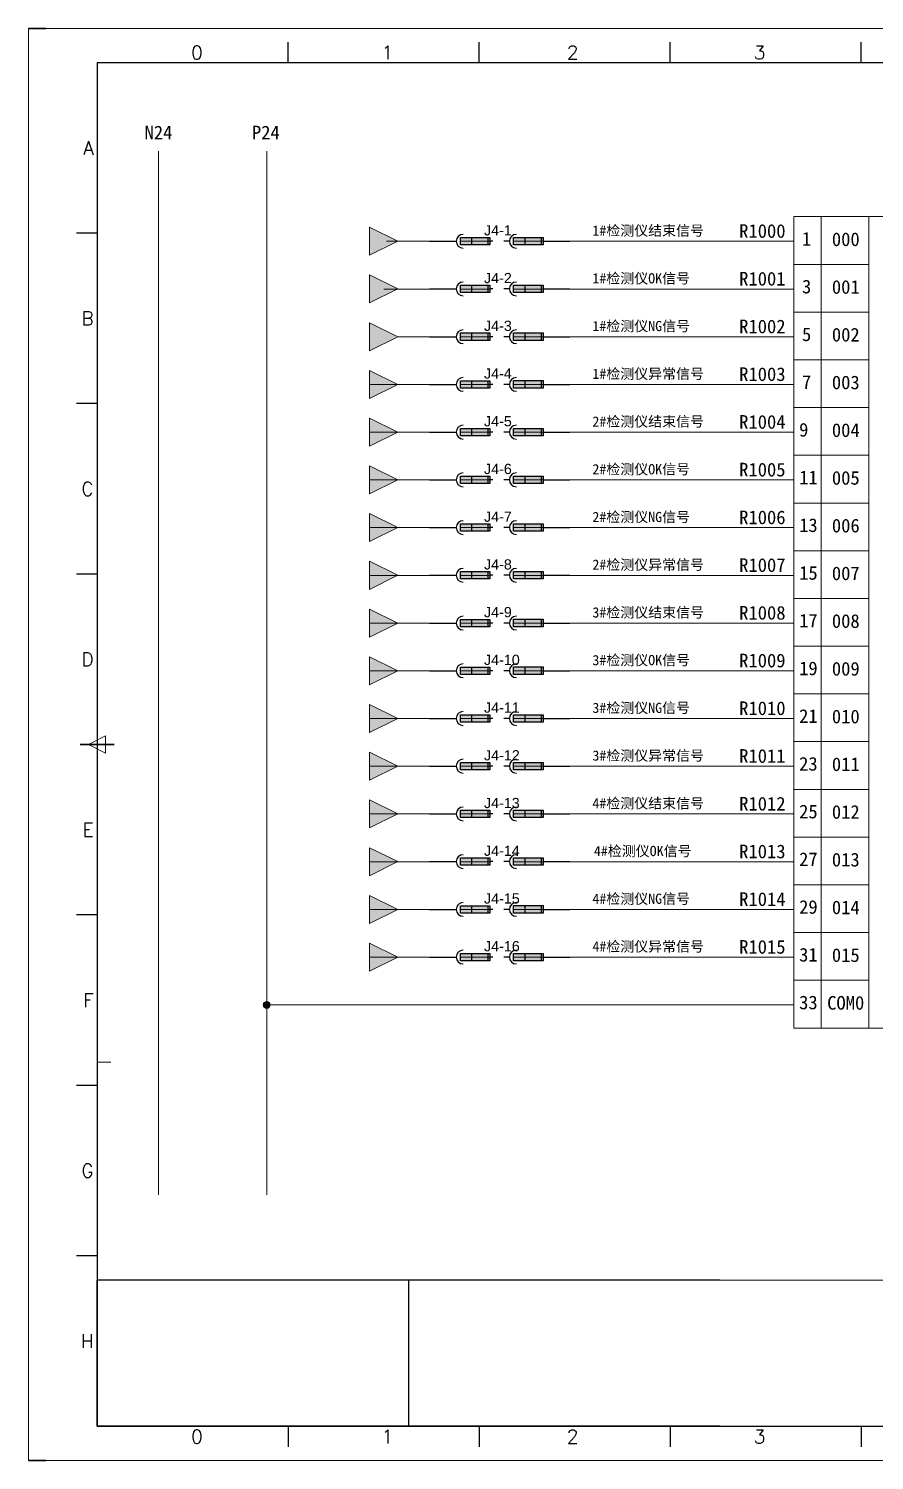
# Model space of a CAD drawing. Extents: x 2511 to 8703, y -745 to 3310.
# Drawn here: x 3139.3 to 3263.3, y -4.7 to 205.3 of the extents above; entities that cross this region are included whole.
import ezdxf
from ezdxf.enums import TextEntityAlignment as Align

# ---------------------------------------------------------------- set-up
doc = ezdxf.new("R2010")
doc.units = 0
doc.header["$MEASUREMENT"] = 0
for name, color, linetype in [('AE_BOR', 1, 'Continuous'), ('RED_1.5mm^2', 1, 'Continuous'), ('RED_14_THHN', 20, 'Continuous')]:
    doc.layers.add(name, color=color, linetype=linetype)
doc.styles.add('WD', font='romans.shx', dxfattribs={"bigfont": 'gbcbig.shx'})
doc.styles.add('样式 8', font='arial.ttf')

# ---------------------------------------------------------------- blocks, each defined once
blk = doc.blocks.new('gb_a2_a')
for p, q in [((584, 410), (25, 410)), ((25, 410), (25, 10)), ((25, 10), (584, 10))]:
    blk.add_line(p, q)
at = {"lineweight": 9, "ltscale": 0.1}
blk.add_line((25, 116.86), (29, 116.86), dxfattribs=at)
at = {"layer": 'AE_BOR', "lineweight": 30}
for p, q in [((10, 420), (4.93, 420)), ((4.93, 0), (10, 0))]:
    blk.add_line(p, q, dxfattribs=at)
at = {"layer": 'AE_BOR', "color": 1, "lineweight": 15}
for p, q in [((4.93, 420), (598.93, 420)), ((4.93, 0), (4.93, 420)), ((22.5, 210), (27.5, 212.5)), ((27.5, 207.5), (22.5, 210)), ((27.5, 212.5), (27.5, 207.5)), ((598.93, 0), (4.93, 0))]:
    blk.add_line(p, q, dxfattribs=at)
at = {"layer": 'AE_BOR'}
for p, q in [((81, 410), (81, 416)), ((137, 410), (137, 416)), ((193, 410), (193, 416)), ((249, 410), (249, 416)), ((25, 360), (19, 360)), ((25, 310), (19, 310)), ((25, 260), (19, 260)), ((25, 160), (19, 160)), ((25, 110), (19, 110)), ((25, 60), (19, 60)), ((81, 10), (81, 4)), ((137, 10), (137, 4)), ((193, 10), (193, 4)), ((249, 10), (249, 4))]:
    blk.add_line(p, q, dxfattribs=at)
at = {"layer": 'AE_BOR', "color": 2, "lineweight": 30}
blk.add_line((20, 210), (30, 210), dxfattribs=at)
at = {"layer": 'AE_BOR', "style": 'WD'}
for s, p in [('0', (54.27, 411)), ('1', (110.12, 411)), ('2', (164.42, 411)), ('3', (219.22, 411)), ('0', (54.27, 5)), ('1', (110.12, 5)), ('2', (164.42, 5)), ('3', (219.22, 5))]:
    blk.add_text(s, height=4, dxfattribs=at).set_placement(p, align=Align.CENTER)
for s, p in [('A', (24, 385)), ('B', (24, 335)), ('C', (24, 285)), ('D', (24, 235)), ('E', (24, 185)), ('F', (24, 135)), ('G', (24, 85)), ('H', (24, 35))]:
    blk.add_text(s, height=4, dxfattribs=at).set_placement(p, align=Align.MIDDLE_RIGHT)

msp = doc.modelspace()

# ---------------------------------------------------------------- hatches: boundary and pattern name
at = {"lineweight": 0}
for points in [[(3189.27, 176.12), (3189.27, 172.01), (3193.39, 174.07)], [(3189.27, 169.12), (3189.27, 165.01), (3193.39, 167.07)], [(3189.27, 162.12), (3189.27, 158.01), (3193.39, 160.07)], [(3189.27, 155.12), (3189.27, 151.01), (3193.39, 153.07)], [(3189.27, 148.12), (3189.27, 144.01), (3193.39, 146.07)], [(3189.27, 141.12), (3189.27, 137.01), (3193.39, 139.07)], [(3189.27, 134.12), (3189.27, 130.01), (3193.39, 132.07)], [(3189.27, 127.12), (3189.27, 123.01), (3193.39, 125.07)], [(3189.27, 120.12), (3189.27, 116.01), (3193.39, 118.07)], [(3189.27, 113.12), (3189.27, 109.01), (3193.39, 111.07)], [(3189.27, 106.12), (3189.27, 102.01), (3193.39, 104.07)], [(3189.27, 99.12), (3189.27, 95.01), (3193.39, 97.07)], [(3189.27, 92.12), (3189.27, 88.01), (3193.39, 90.07)], [(3189.27, 85.12), (3189.27, 81.01), (3193.39, 83.07)], [(3189.27, 78.12), (3189.27, 74.01), (3193.39, 76.07)], [(3189.27, 71.12), (3189.27, 67.01), (3193.39, 69.07)]]:
    msp.add_hatch(color=256, dxfattribs=at).paths.add_polyline_path(points)
h = msp.add_hatch(color=256, dxfattribs=at)
edge = h.paths.add_edge_path()
edge.add_arc((3174.19, 62.06), 0.5, 0, 360)
at = {"layer": 'RED_1.5mm^2'}
h = msp.add_hatch(dxfattribs=at)
h.set_pattern_fill('ANGLE', color=0, scale=0.343, angle=-90)
h.set_pattern_definition([(270, (4466.8192, -941.5898), (2.395855, -4e-16), [1.74244, -0.653415]), (360, (4466.8192, -941.5898), (6e-16, 2.395855), [1.74244, -0.653415])])
h.paths.add_polyline_path([(3206.9, 173.53), (3206.9, 174.61), (3202.58, 174.61), (3202.58, 173.53)])
h = msp.add_hatch(color=6, dxfattribs=at)
h.dxf.hatch_style = 1
h.paths.add_polyline_path([(3206.9, 173.53), (3206.9, 174.61), (3202.58, 174.61), (3202.58, 173.53)])
h = msp.add_hatch(dxfattribs=at)
h.set_pattern_fill('ANGLE', color=0, scale=0.343, angle=-90)
h.set_pattern_definition([(270, (4474.6204, -941.5865), (2.395855, -4e-16), [1.74244, -0.653415]), (360, (4474.6204, -941.5865), (6e-16, 2.395855), [1.74244, -0.653415])])
h.paths.add_polyline_path([(3214.7, 173.53), (3214.7, 174.62), (3210.38, 174.62), (3210.38, 173.53)])
h = msp.add_hatch(color=6, dxfattribs=at)
h.dxf.hatch_style = 1
h.paths.add_polyline_path([(3214.7, 173.53), (3214.7, 174.62), (3210.38, 174.62), (3210.38, 173.53)])
h = msp.add_hatch(dxfattribs=at)
h.set_pattern_fill('ANGLE', color=0, scale=0.343, angle=-90)
h.set_pattern_definition([(270, (4466.8192, -948.5898), (2.395855, -4e-16), [1.74244, -0.653415]), (360, (4466.8192, -948.5898), (6e-16, 2.395855), [1.74244, -0.653415])])
h.paths.add_polyline_path([(3206.9, 166.53), (3206.9, 167.61), (3202.58, 167.61), (3202.58, 166.53)])
h = msp.add_hatch(color=6, dxfattribs=at)
h.dxf.hatch_style = 1
h.paths.add_polyline_path([(3206.9, 166.53), (3206.9, 167.61), (3202.58, 167.61), (3202.58, 166.53)])
h = msp.add_hatch(dxfattribs=at)
h.set_pattern_fill('ANGLE', color=0, scale=0.343, angle=-90)
h.set_pattern_definition([(270, (4474.6204, -948.5865), (2.395855, -4e-16), [1.74244, -0.653415]), (360, (4474.6204, -948.5865), (6e-16, 2.395855), [1.74244, -0.653415])])
h.paths.add_polyline_path([(3214.7, 166.53), (3214.7, 167.62), (3210.38, 167.62), (3210.38, 166.53)])
h = msp.add_hatch(color=6, dxfattribs=at)
h.dxf.hatch_style = 1
h.paths.add_polyline_path([(3214.7, 166.53), (3214.7, 167.62), (3210.38, 167.62), (3210.38, 166.53)])
h = msp.add_hatch(dxfattribs=at)
h.set_pattern_fill('ANGLE', color=0, scale=0.343, angle=-90)
h.set_pattern_definition([(270, (4466.8192, -955.5898), (2.395855, -4e-16), [1.74244, -0.653415]), (360, (4466.8192, -955.5898), (6e-16, 2.395855), [1.74244, -0.653415])])
h.paths.add_polyline_path([(3206.9, 159.53), (3206.9, 160.61), (3202.58, 160.61), (3202.58, 159.53)])
h = msp.add_hatch(color=6, dxfattribs=at)
h.dxf.hatch_style = 1
h.paths.add_polyline_path([(3206.9, 159.53), (3206.9, 160.61), (3202.58, 160.61), (3202.58, 159.53)])
h = msp.add_hatch(dxfattribs=at)
h.set_pattern_fill('ANGLE', color=0, scale=0.343, angle=-90)
h.set_pattern_definition([(270, (4474.6204, -955.5865), (2.395855, -4e-16), [1.74244, -0.653415]), (360, (4474.6204, -955.5865), (6e-16, 2.395855), [1.74244, -0.653415])])
h.paths.add_polyline_path([(3214.7, 159.53), (3214.7, 160.62), (3210.38, 160.62), (3210.38, 159.53)])
h = msp.add_hatch(color=6, dxfattribs=at)
h.dxf.hatch_style = 1
h.paths.add_polyline_path([(3214.7, 159.53), (3214.7, 160.62), (3210.38, 160.62), (3210.38, 159.53)])
h = msp.add_hatch(dxfattribs=at)
h.set_pattern_fill('ANGLE', color=0, scale=0.343, angle=-90)
h.set_pattern_definition([(270, (4466.8192, -962.5898), (2.395855, -4e-16), [1.74244, -0.653415]), (360, (4466.8192, -962.5898), (6e-16, 2.395855), [1.74244, -0.653415])])
h.paths.add_polyline_path([(3206.9, 152.53), (3206.9, 153.61), (3202.58, 153.61), (3202.58, 152.53)])
h = msp.add_hatch(color=6, dxfattribs=at)
h.dxf.hatch_style = 1
h.paths.add_polyline_path([(3206.9, 152.53), (3206.9, 153.61), (3202.58, 153.61), (3202.58, 152.53)])
h = msp.add_hatch(dxfattribs=at)
h.set_pattern_fill('ANGLE', color=0, scale=0.343, angle=-90)
h.set_pattern_definition([(270, (4474.6204, -962.5865), (2.395855, -4e-16), [1.74244, -0.653415]), (360, (4474.6204, -962.5865), (6e-16, 2.395855), [1.74244, -0.653415])])
h.paths.add_polyline_path([(3214.7, 152.53), (3214.7, 153.62), (3210.38, 153.62), (3210.38, 152.53)])
h = msp.add_hatch(color=6, dxfattribs=at)
h.dxf.hatch_style = 1
h.paths.add_polyline_path([(3214.7, 152.53), (3214.7, 153.62), (3210.38, 153.62), (3210.38, 152.53)])
h = msp.add_hatch(dxfattribs=at)
h.set_pattern_fill('ANGLE', color=0, scale=0.343, angle=-90)
h.set_pattern_definition([(270, (4466.8192, -969.5898), (2.395855, -4e-16), [1.74244, -0.653415]), (360, (4466.8192, -969.5898), (6e-16, 2.395855), [1.74244, -0.653415])])
h.paths.add_polyline_path([(3206.9, 145.53), (3206.9, 146.61), (3202.58, 146.61), (3202.58, 145.53)])
h = msp.add_hatch(color=6, dxfattribs=at)
h.dxf.hatch_style = 1
h.paths.add_polyline_path([(3206.9, 145.53), (3206.9, 146.61), (3202.58, 146.61), (3202.58, 145.53)])
h = msp.add_hatch(dxfattribs=at)
h.set_pattern_fill('ANGLE', color=0, scale=0.343, angle=-90)
h.set_pattern_definition([(270, (4474.6204, -969.5865), (2.395855, -4e-16), [1.74244, -0.653415]), (360, (4474.6204, -969.5865), (6e-16, 2.395855), [1.74244, -0.653415])])
h.paths.add_polyline_path([(3214.7, 145.53), (3214.7, 146.62), (3210.38, 146.62), (3210.38, 145.53)])
h = msp.add_hatch(color=6, dxfattribs=at)
h.dxf.hatch_style = 1
h.paths.add_polyline_path([(3214.7, 145.53), (3214.7, 146.62), (3210.38, 146.62), (3210.38, 145.53)])
h = msp.add_hatch(dxfattribs=at)
h.set_pattern_fill('ANGLE', color=0, scale=0.343, angle=-90)
h.set_pattern_definition([(270, (4466.8192, -976.5898), (2.395855, -4e-16), [1.74244, -0.653415]), (360, (4466.8192, -976.5898), (6e-16, 2.395855), [1.74244, -0.653415])])
h.paths.add_polyline_path([(3206.9, 138.53), (3206.9, 139.61), (3202.58, 139.61), (3202.58, 138.53)])
h = msp.add_hatch(color=6, dxfattribs=at)
h.dxf.hatch_style = 1
h.paths.add_polyline_path([(3206.9, 138.53), (3206.9, 139.61), (3202.58, 139.61), (3202.58, 138.53)])
h = msp.add_hatch(dxfattribs=at)
h.set_pattern_fill('ANGLE', color=0, scale=0.343, angle=-90)
h.set_pattern_definition([(270, (4474.6204, -976.5865), (2.395855, -4e-16), [1.74244, -0.653415]), (360, (4474.6204, -976.5865), (6e-16, 2.395855), [1.74244, -0.653415])])
h.paths.add_polyline_path([(3214.7, 138.53), (3214.7, 139.62), (3210.38, 139.62), (3210.38, 138.53)])
h = msp.add_hatch(color=6, dxfattribs=at)
h.dxf.hatch_style = 1
h.paths.add_polyline_path([(3214.7, 138.53), (3214.7, 139.62), (3210.38, 139.62), (3210.38, 138.53)])
h = msp.add_hatch(dxfattribs=at)
h.set_pattern_fill('ANGLE', color=0, scale=0.343, angle=-90)
h.set_pattern_definition([(270, (4466.8192, -983.5898), (2.395855, -4e-16), [1.74244, -0.653415]), (360, (4466.8192, -983.5898), (6e-16, 2.395855), [1.74244, -0.653415])])
h.paths.add_polyline_path([(3206.9, 131.53), (3206.9, 132.61), (3202.58, 132.61), (3202.58, 131.53)])
h = msp.add_hatch(color=6, dxfattribs=at)
h.dxf.hatch_style = 1
h.paths.add_polyline_path([(3206.9, 131.53), (3206.9, 132.61), (3202.58, 132.61), (3202.58, 131.53)])
h = msp.add_hatch(dxfattribs=at)
h.set_pattern_fill('ANGLE', color=0, scale=0.343, angle=-90)
h.set_pattern_definition([(270, (4474.6204, -983.5865), (2.395855, -4e-16), [1.74244, -0.653415]), (360, (4474.6204, -983.5865), (6e-16, 2.395855), [1.74244, -0.653415])])
h.paths.add_polyline_path([(3214.7, 131.53), (3214.7, 132.62), (3210.38, 132.62), (3210.38, 131.53)])
h = msp.add_hatch(color=6, dxfattribs=at)
h.dxf.hatch_style = 1
h.paths.add_polyline_path([(3214.7, 131.53), (3214.7, 132.62), (3210.38, 132.62), (3210.38, 131.53)])
h = msp.add_hatch(dxfattribs=at)
h.set_pattern_fill('ANGLE', color=0, scale=0.343, angle=-90)
h.set_pattern_definition([(270, (4466.8192, -990.5898), (2.395855, -4e-16), [1.74244, -0.653415]), (360, (4466.8192, -990.5898), (6e-16, 2.395855), [1.74244, -0.653415])])
h.paths.add_polyline_path([(3206.9, 124.53), (3206.9, 125.61), (3202.58, 125.61), (3202.58, 124.53)])
h = msp.add_hatch(color=6, dxfattribs=at)
h.dxf.hatch_style = 1
h.paths.add_polyline_path([(3206.9, 124.53), (3206.9, 125.61), (3202.58, 125.61), (3202.58, 124.53)])
h = msp.add_hatch(dxfattribs=at)
h.set_pattern_fill('ANGLE', color=0, scale=0.343, angle=-90)
h.set_pattern_definition([(270, (4474.6204, -990.5865), (2.395855, -4e-16), [1.74244, -0.653415]), (360, (4474.6204, -990.5865), (6e-16, 2.395855), [1.74244, -0.653415])])
h.paths.add_polyline_path([(3214.7, 124.53), (3214.7, 125.62), (3210.38, 125.62), (3210.38, 124.53)])
h = msp.add_hatch(color=6, dxfattribs=at)
h.dxf.hatch_style = 1
h.paths.add_polyline_path([(3214.7, 124.53), (3214.7, 125.62), (3210.38, 125.62), (3210.38, 124.53)])
h = msp.add_hatch(dxfattribs=at)
h.set_pattern_fill('ANGLE', color=0, scale=0.343, angle=-90)
h.set_pattern_definition([(270, (4466.8192, -997.5898), (2.395855, -4e-16), [1.74244, -0.653415]), (360, (4466.8192, -997.5898), (6e-16, 2.395855), [1.74244, -0.653415])])
h.paths.add_polyline_path([(3206.9, 117.53), (3206.9, 118.61), (3202.58, 118.61), (3202.58, 117.53)])
h = msp.add_hatch(color=6, dxfattribs=at)
h.dxf.hatch_style = 1
h.paths.add_polyline_path([(3206.9, 117.53), (3206.9, 118.61), (3202.58, 118.61), (3202.58, 117.53)])
h = msp.add_hatch(dxfattribs=at)
h.set_pattern_fill('ANGLE', color=0, scale=0.343, angle=-90)
h.set_pattern_definition([(270, (4474.6204, -997.5865), (2.395855, -4e-16), [1.74244, -0.653415]), (360, (4474.6204, -997.5865), (6e-16, 2.395855), [1.74244, -0.653415])])
h.paths.add_polyline_path([(3214.7, 117.53), (3214.7, 118.62), (3210.38, 118.62), (3210.38, 117.53)])
h = msp.add_hatch(color=6, dxfattribs=at)
h.dxf.hatch_style = 1
h.paths.add_polyline_path([(3214.7, 117.53), (3214.7, 118.62), (3210.38, 118.62), (3210.38, 117.53)])
h = msp.add_hatch(dxfattribs=at)
h.set_pattern_fill('ANGLE', color=0, scale=0.343, angle=-90)
h.set_pattern_definition([(270, (4466.8192, -1004.5898), (2.395855, -4e-16), [1.74244, -0.653415]), (360, (4466.8192, -1004.5898), (6e-16, 2.395855), [1.74244, -0.653415])])
h.paths.add_polyline_path([(3206.9, 110.53), (3206.9, 111.61), (3202.58, 111.61), (3202.58, 110.53)])
h = msp.add_hatch(color=6, dxfattribs=at)
h.dxf.hatch_style = 1
h.paths.add_polyline_path([(3206.9, 110.53), (3206.9, 111.61), (3202.58, 111.61), (3202.58, 110.53)])
h = msp.add_hatch(dxfattribs=at)
h.set_pattern_fill('ANGLE', color=0, scale=0.343, angle=-90)
h.set_pattern_definition([(270, (4474.6204, -1004.5865), (2.395855, -4e-16), [1.74244, -0.653415]), (360, (4474.6204, -1004.5865), (6e-16, 2.395855), [1.74244, -0.653415])])
h.paths.add_polyline_path([(3214.7, 110.53), (3214.7, 111.62), (3210.38, 111.62), (3210.38, 110.53)])
h = msp.add_hatch(color=6, dxfattribs=at)
h.dxf.hatch_style = 1
h.paths.add_polyline_path([(3214.7, 110.53), (3214.7, 111.62), (3210.38, 111.62), (3210.38, 110.53)])
h = msp.add_hatch(dxfattribs=at)
h.set_pattern_fill('ANGLE', color=0, scale=0.343, angle=-90)
h.set_pattern_definition([(270, (4466.8192, -1011.5898), (2.395855, -4e-16), [1.74244, -0.653415]), (360, (4466.8192, -1011.5898), (6e-16, 2.395855), [1.74244, -0.653415])])
h.paths.add_polyline_path([(3206.9, 103.53), (3206.9, 104.61), (3202.58, 104.61), (3202.58, 103.53)])
h = msp.add_hatch(color=6, dxfattribs=at)
h.dxf.hatch_style = 1
h.paths.add_polyline_path([(3206.9, 103.53), (3206.9, 104.61), (3202.58, 104.61), (3202.58, 103.53)])
h = msp.add_hatch(dxfattribs=at)
h.set_pattern_fill('ANGLE', color=0, scale=0.343, angle=-90)
h.set_pattern_definition([(270, (4474.6204, -1011.5865), (2.395855, -4e-16), [1.74244, -0.653415]), (360, (4474.6204, -1011.5865), (6e-16, 2.395855), [1.74244, -0.653415])])
h.paths.add_polyline_path([(3214.7, 103.53), (3214.7, 104.62), (3210.38, 104.62), (3210.38, 103.53)])
h = msp.add_hatch(color=6, dxfattribs=at)
h.dxf.hatch_style = 1
h.paths.add_polyline_path([(3214.7, 103.53), (3214.7, 104.62), (3210.38, 104.62), (3210.38, 103.53)])
h = msp.add_hatch(dxfattribs=at)
h.set_pattern_fill('ANGLE', color=0, scale=0.343, angle=-90)
h.set_pattern_definition([(270, (4466.8192, -1018.5898), (2.395855, -4e-16), [1.74244, -0.653415]), (360, (4466.8192, -1018.5898), (6e-16, 2.395855), [1.74244, -0.653415])])
h.paths.add_polyline_path([(3206.9, 96.53), (3206.9, 97.61), (3202.58, 97.61), (3202.58, 96.53)])
h = msp.add_hatch(color=6, dxfattribs=at)
h.dxf.hatch_style = 1
h.paths.add_polyline_path([(3206.9, 96.53), (3206.9, 97.61), (3202.58, 97.61), (3202.58, 96.53)])
h = msp.add_hatch(dxfattribs=at)
h.set_pattern_fill('ANGLE', color=0, scale=0.343, angle=-90)
h.set_pattern_definition([(270, (4474.6204, -1018.5865), (2.395855, -4e-16), [1.74244, -0.653415]), (360, (4474.6204, -1018.5865), (6e-16, 2.395855), [1.74244, -0.653415])])
h.paths.add_polyline_path([(3214.7, 96.53), (3214.7, 97.62), (3210.38, 97.62), (3210.38, 96.53)])
h = msp.add_hatch(color=6, dxfattribs=at)
h.dxf.hatch_style = 1
h.paths.add_polyline_path([(3214.7, 96.53), (3214.7, 97.62), (3210.38, 97.62), (3210.38, 96.53)])
h = msp.add_hatch(dxfattribs=at)
h.set_pattern_fill('ANGLE', color=0, scale=0.343, angle=-90)
h.set_pattern_definition([(270, (4466.8192, -1025.5898), (2.395855, -4e-16), [1.74244, -0.653415]), (360, (4466.8192, -1025.5898), (6e-16, 2.395855), [1.74244, -0.653415])])
h.paths.add_polyline_path([(3206.9, 89.53), (3206.9, 90.61), (3202.58, 90.61), (3202.58, 89.53)])
h = msp.add_hatch(color=6, dxfattribs=at)
h.dxf.hatch_style = 1
h.paths.add_polyline_path([(3206.9, 89.53), (3206.9, 90.61), (3202.58, 90.61), (3202.58, 89.53)])
h = msp.add_hatch(dxfattribs=at)
h.set_pattern_fill('ANGLE', color=0, scale=0.343, angle=-90)
h.set_pattern_definition([(270, (4474.6204, -1025.5865), (2.395855, -4e-16), [1.74244, -0.653415]), (360, (4474.6204, -1025.5865), (6e-16, 2.395855), [1.74244, -0.653415])])
h.paths.add_polyline_path([(3214.7, 89.53), (3214.7, 90.62), (3210.38, 90.62), (3210.38, 89.53)])
h = msp.add_hatch(color=6, dxfattribs=at)
h.dxf.hatch_style = 1
h.paths.add_polyline_path([(3214.7, 89.53), (3214.7, 90.62), (3210.38, 90.62), (3210.38, 89.53)])
h = msp.add_hatch(dxfattribs=at)
h.set_pattern_fill('ANGLE', color=0, scale=0.343, angle=-90)
h.set_pattern_definition([(270, (4466.8192, -1032.5898), (2.395855, -4e-16), [1.74244, -0.653415]), (360, (4466.8192, -1032.5898), (6e-16, 2.395855), [1.74244, -0.653415])])
h.paths.add_polyline_path([(3206.9, 82.53), (3206.9, 83.61), (3202.58, 83.61), (3202.58, 82.53)])
h = msp.add_hatch(color=6, dxfattribs=at)
h.dxf.hatch_style = 1
h.paths.add_polyline_path([(3206.9, 82.53), (3206.9, 83.61), (3202.58, 83.61), (3202.58, 82.53)])
h = msp.add_hatch(dxfattribs=at)
h.set_pattern_fill('ANGLE', color=0, scale=0.343, angle=-90)
h.set_pattern_definition([(270, (4474.6204, -1032.5865), (2.395855, -4e-16), [1.74244, -0.653415]), (360, (4474.6204, -1032.5865), (6e-16, 2.395855), [1.74244, -0.653415])])
h.paths.add_polyline_path([(3214.7, 82.53), (3214.7, 83.62), (3210.38, 83.62), (3210.38, 82.53)])
h = msp.add_hatch(color=6, dxfattribs=at)
h.dxf.hatch_style = 1
h.paths.add_polyline_path([(3214.7, 82.53), (3214.7, 83.62), (3210.38, 83.62), (3210.38, 82.53)])
h = msp.add_hatch(dxfattribs=at)
h.set_pattern_fill('ANGLE', color=0, scale=0.343, angle=-90)
h.set_pattern_definition([(270, (4466.8192, -1039.5898), (2.395855, -4e-16), [1.74244, -0.653415]), (360, (4466.8192, -1039.5898), (6e-16, 2.395855), [1.74244, -0.653415])])
h.paths.add_polyline_path([(3206.9, 75.53), (3206.9, 76.61), (3202.58, 76.61), (3202.58, 75.53)])
h = msp.add_hatch(color=6, dxfattribs=at)
h.dxf.hatch_style = 1
h.paths.add_polyline_path([(3206.9, 75.53), (3206.9, 76.61), (3202.58, 76.61), (3202.58, 75.53)])
h = msp.add_hatch(dxfattribs=at)
h.set_pattern_fill('ANGLE', color=0, scale=0.343, angle=-90)
h.set_pattern_definition([(270, (4474.6204, -1039.5865), (2.395855, -4e-16), [1.74244, -0.653415]), (360, (4474.6204, -1039.5865), (6e-16, 2.395855), [1.74244, -0.653415])])
h.paths.add_polyline_path([(3214.7, 75.53), (3214.7, 76.62), (3210.38, 76.62), (3210.38, 75.53)])
h = msp.add_hatch(color=6, dxfattribs=at)
h.dxf.hatch_style = 1
h.paths.add_polyline_path([(3214.7, 75.53), (3214.7, 76.62), (3210.38, 76.62), (3210.38, 75.53)])
h = msp.add_hatch(dxfattribs=at)
h.set_pattern_fill('ANGLE', color=0, scale=0.343, angle=-90)
h.set_pattern_definition([(270, (4466.8192, -1046.5898), (2.395855, -4e-16), [1.74244, -0.653415]), (360, (4466.8192, -1046.5898), (6e-16, 2.395855), [1.74244, -0.653415])])
h.paths.add_polyline_path([(3206.9, 68.53), (3206.9, 69.61), (3202.58, 69.61), (3202.58, 68.53)])
h = msp.add_hatch(color=6, dxfattribs=at)
h.dxf.hatch_style = 1
h.paths.add_polyline_path([(3206.9, 68.53), (3206.9, 69.61), (3202.58, 69.61), (3202.58, 68.53)])
h = msp.add_hatch(dxfattribs=at)
h.set_pattern_fill('ANGLE', color=0, scale=0.343, angle=-90)
h.set_pattern_definition([(270, (4474.6204, -1046.5865), (2.395855, -4e-16), [1.74244, -0.653415]), (360, (4474.6204, -1046.5865), (6e-16, 2.395855), [1.74244, -0.653415])])
h.paths.add_polyline_path([(3214.7, 68.53), (3214.7, 69.62), (3210.38, 69.62), (3210.38, 68.53)])
h = msp.add_hatch(color=6, dxfattribs=at)
h.dxf.hatch_style = 1
h.paths.add_polyline_path([(3214.7, 68.53), (3214.7, 69.62), (3210.38, 69.62), (3210.38, 68.53)])

# ---------------------------------------------------------------- linework, layer by layer
at = {"lineweight": 0}
for p, q in [((3158.32, 187.26), (3158.32, 34.22)), ((3174.19, 187.26), (3174.19, 34.22)), ((3255.44, 58.67), (3255.44, 177.72)), ((3262.44, 58.67), (3262.44, 177.72)), ((3193.39, 174.07), (3189.27, 176.12)), ((3189.27, 176.12), (3189.27, 172.01)), ((3193.39, 174.07), (3189.27, 172.01)), ((3191.73, 174.06), (3201.97, 174.06)), ((3202.58, 174.06), (3206.9, 174.06)), ((3210.38, 174.06), (3251.44, 174.06)), ((3262.44, 170.67), (3251.44, 170.67)), ((3193.39, 167.07), (3189.27, 169.12)), ((3189.27, 169.12), (3189.27, 165.01)), ((3193.39, 167.07), (3189.27, 165.01)), ((3191.34, 167.06), (3201.97, 167.06)), ((3202.58, 167.06), (3206.9, 167.06)), ((3210.38, 167.06), (3251.44, 167.06)), ((3193.39, 160.07), (3189.27, 162.12)), ((3189.27, 162.12), (3189.27, 158.01)), ((3262.44, 163.67), (3251.44, 163.67)), ((3193.39, 160.07), (3189.27, 158.01)), ((3193.37, 160.06), (3201.97, 160.06)), ((3202.58, 160.06), (3206.9, 160.06)), ((3210.38, 160.06), (3251.44, 160.06)), ((3262.44, 156.67), (3251.44, 156.67)), ((3193.39, 153.07), (3189.27, 155.12)), ((3189.27, 155.12), (3189.27, 151.01)), ((3193.39, 153.07), (3189.27, 151.01)), ((3189.27, 153.06), (3201.97, 153.06)), ((3202.58, 153.06), (3206.9, 153.06)), ((3210.38, 153.06), (3251.44, 153.06)), ((3262.44, 149.67), (3251.44, 149.67)), ((3193.39, 146.07), (3189.27, 148.12)), ((3189.27, 148.12), (3189.27, 144.01)), ((3193.39, 146.07), (3189.27, 144.01)), ((3189.27, 146.06), (3201.97, 146.06)), ((3202.58, 146.06), (3206.9, 146.06)), ((3210.38, 146.06), (3251.44, 146.06)), ((3193.39, 139.07), (3189.27, 141.12)), ((3189.27, 141.12), (3189.27, 137.01)), ((3262.44, 142.67), (3251.44, 142.67)), ((3193.39, 139.07), (3189.27, 137.01)), ((3189.27, 139.06), (3201.97, 139.06)), ((3202.58, 139.06), (3206.9, 139.06)), ((3210.38, 139.06), (3251.44, 139.06)), ((3262.44, 135.67), (3251.44, 135.67)), ((3193.39, 132.07), (3189.27, 134.12)), ((3189.27, 134.12), (3189.27, 130.01)), ((3193.39, 132.07), (3189.27, 130.01)), ((3189.27, 132.06), (3201.97, 132.06)), ((3202.58, 132.06), (3206.9, 132.06)), ((3210.38, 132.06), (3251.44, 132.06)), ((3262.44, 128.67), (3251.44, 128.67)), ((3193.39, 125.07), (3189.27, 127.12)), ((3189.27, 127.12), (3189.27, 123.01)), ((3193.39, 125.07), (3189.27, 123.01)), ((3189.27, 125.06), (3201.97, 125.06)), ((3202.58, 125.06), (3206.9, 125.06)), ((3210.38, 125.06), (3251.44, 125.06)), ((3193.39, 118.07), (3189.27, 120.12)), ((3189.27, 120.12), (3189.27, 116.01)), ((3262.44, 121.67), (3251.44, 121.67)), ((3193.39, 118.07), (3189.27, 116.01)), ((3189.27, 118.06), (3201.97, 118.06)), ((3202.58, 118.06), (3206.9, 118.06)), ((3210.38, 118.06), (3251.44, 118.06)), ((3262.44, 114.67), (3251.44, 114.67)), ((3193.39, 111.07), (3189.27, 113.12)), ((3189.27, 113.12), (3189.27, 109.01)), ((3193.39, 111.07), (3189.27, 109.01)), ((3189.27, 111.06), (3201.97, 111.06)), ((3202.58, 111.06), (3206.9, 111.06)), ((3210.38, 111.06), (3251.44, 111.06)), ((3262.44, 107.67), (3251.44, 107.67)), ((3193.39, 104.07), (3189.27, 106.12)), ((3189.27, 106.12), (3189.27, 102.01)), ((3193.39, 104.07), (3189.27, 102.01)), ((3189.27, 104.06), (3201.97, 104.06)), ((3202.58, 104.06), (3206.9, 104.06)), ((3210.38, 104.06), (3251.44, 104.06)), ((3193.39, 97.07), (3189.27, 99.12)), ((3189.27, 99.12), (3189.27, 95.01)), ((3262.44, 100.67), (3251.44, 100.67)), ((3193.39, 97.07), (3189.27, 95.01)), ((3189.27, 97.06), (3201.97, 97.06)), ((3202.58, 97.06), (3206.9, 97.06)), ((3210.38, 97.06), (3251.44, 97.06)), ((3262.44, 93.67), (3251.44, 93.67)), ((3193.39, 90.07), (3189.27, 92.12)), ((3189.27, 92.12), (3189.27, 88.01)), ((3193.39, 90.07), (3189.27, 88.01)), ((3189.27, 90.06), (3201.97, 90.06)), ((3202.58, 90.06), (3206.9, 90.06)), ((3210.38, 90.06), (3251.44, 90.06)), ((3262.44, 86.67), (3251.44, 86.67)), ((3193.39, 83.07), (3189.27, 85.12)), ((3189.27, 85.12), (3189.27, 81.01)), ((3193.39, 83.07), (3189.27, 81.01)), ((3189.27, 83.06), (3201.97, 83.06)), ((3202.58, 83.06), (3206.9, 83.06)), ((3210.38, 83.06), (3251.44, 83.06)), ((3193.39, 76.07), (3189.27, 78.12)), ((3189.27, 78.12), (3189.27, 74.01)), ((3262.44, 79.67), (3251.44, 79.67)), ((3193.39, 76.07), (3189.27, 74.01)), ((3189.27, 76.06), (3201.97, 76.06)), ((3202.58, 76.06), (3206.9, 76.06)), ((3210.38, 76.06), (3251.44, 76.06)), ((3262.44, 72.67), (3251.44, 72.67)), ((3193.39, 69.07), (3189.27, 71.12)), ((3189.27, 71.12), (3189.27, 67.01)), ((3193.39, 69.07), (3189.27, 67.01)), ((3189.27, 69.06), (3201.97, 69.06)), ((3202.58, 69.06), (3206.9, 69.06)), ((3210.38, 69.06), (3251.44, 69.06)), ((3262.44, 65.67), (3251.44, 65.67)), ((3174.19, 62.06), (3251.44, 62.06)), ((3255.44, 58.67), (3262.44, 58.67))]:
    msp.add_line(p, q, dxfattribs=at)
at = {"color": 6}
for p, q in [((3207.35, 174.07), (3206.9, 174.07)), ((3209.77, 174.07), (3208.94, 174.07)), ((3207.35, 167.07), (3206.9, 167.07)), ((3209.77, 167.07), (3208.94, 167.07)), ((3207.35, 160.07), (3206.9, 160.07)), ((3209.77, 160.07), (3208.94, 160.07)), ((3207.35, 153.07), (3206.9, 153.07)), ((3209.77, 153.07), (3208.94, 153.07)), ((3207.35, 146.07), (3206.9, 146.07)), ((3209.77, 146.07), (3208.94, 146.07)), ((3207.35, 139.07), (3206.9, 139.07)), ((3209.77, 139.07), (3208.94, 139.07)), ((3207.35, 132.07), (3206.9, 132.07)), ((3209.77, 132.07), (3208.94, 132.07)), ((3207.35, 125.07), (3206.9, 125.07)), ((3209.77, 125.07), (3208.94, 125.07)), ((3207.35, 118.07), (3206.9, 118.07)), ((3209.77, 118.07), (3208.94, 118.07)), ((3207.35, 111.07), (3206.9, 111.07)), ((3209.77, 111.07), (3208.94, 111.07)), ((3207.35, 104.07), (3206.9, 104.07)), ((3209.77, 104.07), (3208.94, 104.07)), ((3207.35, 97.07), (3206.9, 97.07)), ((3209.77, 97.07), (3208.94, 97.07)), ((3207.35, 90.07), (3206.9, 90.07)), ((3209.77, 90.07), (3208.94, 90.07)), ((3207.35, 83.07), (3206.9, 83.07)), ((3209.77, 83.07), (3208.94, 83.07)), ((3207.35, 76.07), (3206.9, 76.07)), ((3209.77, 76.07), (3208.94, 76.07)), ((3207.35, 69.07), (3206.9, 69.07)), ((3209.77, 69.07), (3208.94, 69.07))]:
    msp.add_line(p, q, dxfattribs=at)
at = {"color": 0, "ltscale": 2}
for p, q in [((3149.32, 0.25), (3149.32, 21.7)), ((3240.63, 21.7), (3149.32, 21.7)), ((3240.63, 0.25), (3149.32, 0.25))]:
    msp.add_line(p, q, dxfattribs=at)
at = {"color": 0}
msp.add_line((3194.98, 21.7), (3194.98, 0.25), dxfattribs=at)
at = {"lineweight": 9, "ltscale": 0.1}
for p, q in [((3240.63, 21.7), (3270.09, 21.7)), ((3240.63, 0.25), (3270.09, 0.25))]:
    msp.add_line(p, q, dxfattribs=at)
at = {"lineweight": 0}
msp.add_lwpolyline([(3321.4, 58.67), (3251.44, 58.67), (3251.44, 177.72), (3321.4, 177.72)], close=True, dxfattribs=at)
at = {"color": 1}
for points in [[(3206.9, 174.61), (3206.9, 173.53), (3202.58, 173.53), (3202.58, 174.61)], [(3214.7, 174.62), (3214.7, 173.53), (3210.38, 173.53), (3210.38, 174.62)], [(3206.9, 167.61), (3206.9, 166.53), (3202.58, 166.53), (3202.58, 167.61)], [(3214.7, 167.62), (3214.7, 166.53), (3210.38, 166.53), (3210.38, 167.62)], [(3206.9, 160.61), (3206.9, 159.53), (3202.58, 159.53), (3202.58, 160.61)], [(3214.7, 160.62), (3214.7, 159.53), (3210.38, 159.53), (3210.38, 160.62)], [(3206.9, 153.61), (3206.9, 152.53), (3202.58, 152.53), (3202.58, 153.61)], [(3214.7, 153.62), (3214.7, 152.53), (3210.38, 152.53), (3210.38, 153.62)], [(3206.9, 146.61), (3206.9, 145.53), (3202.58, 145.53), (3202.58, 146.61)], [(3214.7, 146.62), (3214.7, 145.53), (3210.38, 145.53), (3210.38, 146.62)], [(3206.9, 139.61), (3206.9, 138.53), (3202.58, 138.53), (3202.58, 139.61)], [(3214.7, 139.62), (3214.7, 138.53), (3210.38, 138.53), (3210.38, 139.62)], [(3206.9, 132.61), (3206.9, 131.53), (3202.58, 131.53), (3202.58, 132.61)], [(3214.7, 132.62), (3214.7, 131.53), (3210.38, 131.53), (3210.38, 132.62)], [(3206.9, 125.61), (3206.9, 124.53), (3202.58, 124.53), (3202.58, 125.61)], [(3214.7, 125.62), (3214.7, 124.53), (3210.38, 124.53), (3210.38, 125.62)], [(3206.9, 118.61), (3206.9, 117.53), (3202.58, 117.53), (3202.58, 118.61)], [(3214.7, 118.62), (3214.7, 117.53), (3210.38, 117.53), (3210.38, 118.62)], [(3206.9, 111.61), (3206.9, 110.53), (3202.58, 110.53), (3202.58, 111.61)], [(3214.7, 111.62), (3214.7, 110.53), (3210.38, 110.53), (3210.38, 111.62)], [(3206.9, 104.61), (3206.9, 103.53), (3202.58, 103.53), (3202.58, 104.61)], [(3214.7, 104.62), (3214.7, 103.53), (3210.38, 103.53), (3210.38, 104.62)], [(3206.9, 97.61), (3206.9, 96.53), (3202.58, 96.53), (3202.58, 97.61)], [(3214.7, 97.62), (3214.7, 96.53), (3210.38, 96.53), (3210.38, 97.62)], [(3206.9, 90.61), (3206.9, 89.53), (3202.58, 89.53), (3202.58, 90.61)], [(3214.7, 90.62), (3214.7, 89.53), (3210.38, 89.53), (3210.38, 90.62)], [(3206.9, 83.61), (3206.9, 82.53), (3202.58, 82.53), (3202.58, 83.61)], [(3214.7, 83.62), (3214.7, 82.53), (3210.38, 82.53), (3210.38, 83.62)], [(3206.9, 76.61), (3206.9, 75.53), (3202.58, 75.53), (3202.58, 76.61)], [(3214.7, 76.62), (3214.7, 75.53), (3210.38, 75.53), (3210.38, 76.62)], [(3206.9, 69.61), (3206.9, 68.53), (3202.58, 68.53), (3202.58, 69.61)], [(3214.7, 69.62), (3214.7, 68.53), (3210.38, 68.53), (3210.38, 69.62)]]:
    msp.add_lwpolyline(points, close=True, dxfattribs=at)
at = {"lineweight": 0}
msp.add_circle((3174.19, 62.06), 0.5, dxfattribs=at)
at = {"color": 6}
for centre in [(3202.98, 174.07), (3210.78, 174.07), (3202.98, 167.07), (3210.78, 167.07), (3202.98, 160.07), (3210.78, 160.07), (3202.98, 153.07), (3210.78, 153.07), (3202.98, 146.07), (3210.78, 146.07), (3202.98, 139.07), (3210.78, 139.07), (3202.98, 132.07), (3210.78, 132.07), (3202.98, 125.07), (3210.78, 125.07), (3202.98, 118.07), (3210.78, 118.07), (3202.98, 111.07), (3210.78, 111.07), (3202.98, 104.07), (3210.78, 104.07), (3202.98, 97.07), (3210.78, 97.07), (3202.98, 90.07), (3210.78, 90.07), (3202.98, 83.07), (3210.78, 83.07), (3202.98, 76.07), (3210.78, 76.07), (3202.98, 69.07), (3210.78, 69.07)]:
    msp.add_arc(centre, 1.01, 90, 270, dxfattribs=at)
at = {"layer": 'RED_14_THHN', "color": 6}
for p, q in [((3198.07, 174.07), (3201.97, 174.07)), ((3214.7, 174.07), (3218.6, 174.07)), ((3198.07, 167.07), (3201.97, 167.07)), ((3214.7, 167.07), (3218.6, 167.07)), ((3198.07, 160.07), (3201.97, 160.07)), ((3214.7, 160.07), (3218.6, 160.07)), ((3198.07, 153.07), (3201.97, 153.07)), ((3214.7, 153.07), (3218.6, 153.07)), ((3198.07, 146.07), (3201.97, 146.07)), ((3214.7, 146.07), (3218.6, 146.07)), ((3198.07, 139.07), (3201.97, 139.07)), ((3214.7, 139.07), (3218.6, 139.07)), ((3198.07, 132.07), (3201.97, 132.07)), ((3214.7, 132.07), (3218.6, 132.07)), ((3198.07, 125.07), (3201.97, 125.07)), ((3214.7, 125.07), (3218.6, 125.07)), ((3198.07, 118.07), (3201.97, 118.07)), ((3214.7, 118.07), (3218.6, 118.07)), ((3198.07, 111.07), (3201.97, 111.07)), ((3214.7, 111.07), (3218.6, 111.07)), ((3198.07, 104.07), (3201.97, 104.07)), ((3214.7, 104.07), (3218.6, 104.07)), ((3198.07, 97.07), (3201.97, 97.07)), ((3214.7, 97.07), (3218.6, 97.07)), ((3198.07, 90.07), (3201.97, 90.07)), ((3214.7, 90.07), (3218.6, 90.07)), ((3198.07, 83.07), (3201.97, 83.07)), ((3214.7, 83.07), (3218.6, 83.07)), ((3198.07, 76.07), (3201.97, 76.07)), ((3214.7, 76.07), (3218.6, 76.07)), ((3198.07, 69.07), (3201.97, 69.07)), ((3214.7, 69.07), (3218.6, 69.07))]:
    msp.add_line(p, q, dxfattribs=at)

# ---------------------------------------------------------------- block references
at = {"xscale": 0.5, "yscale": 0.5, "zscale": 0.5}
msp.add_blockref('gb_a2_a', (3136.82, -4.75), dxfattribs=at)

# ---------------------------------------------------------------- texts
at = {"lineweight": 0, "attachment_point": 1}
for s, insert, char_height, width in [('{\\fSimSun|b0|i0|c134|p2;N24}', (3156.28, 191.02), 2, 14.6941), ('{\\fSimSun|b0|i0|c134|p2;P24}', (3172.02, 191.02), 2, 14.6941), ('{\\fSimSun|b0|i0|c134|p2;1#检测仪结束信号}', (3221.93, 176.38), 1.5, 24.2309), ('{\\fSimSun|b0|i0|c134|p2;R1000}', (3243.44, 176.57), 2, 2.4162), ('{\\fSimSun|b0|i0|c134|p2;1}', (3252.65, 175.42), 2, 2.4162), ('{\\fSimSun|b0|i0|c134|p2;000}', (3257.03, 175.36), 2, 2.4162), ('{\\fSimSun|b0|i0|c134|p2;1#检测仪OK信号}', (3221.93, 169.38), 1.5, 24.2309), ('{\\fSimSun|b0|i0|c134|p2;R1001}', (3243.44, 169.57), 2, 2.4162), ('{\\fSimSun|b0|i0|c134|p2;3}', (3252.65, 168.42), 2, 2.4162), ('{\\fSimSun|b0|i0|c134|p2;001}', (3257.03, 168.36), 2, 2.4162), ('{\\fSimSun|b0|i0|c134|p2;1#检测仪NG信号}', (3221.93, 162.38), 1.5, 24.2309), ('{\\fSimSun|b0|i0|c134|p2;R1002}', (3243.44, 162.57), 2, 2.4162), ('{\\fSimSun|b0|i0|c134|p2;5}', (3252.65, 161.42), 2, 2.4162), ('{\\fSimSun|b0|i0|c134|p2;002}', (3257.03, 161.36), 2, 2.4162), ('{\\fSimSun|b0|i0|c134|p2;1#检测仪异常信号}', (3221.93, 155.38), 1.5, 24.2309), ('{\\fSimSun|b0|i0|c134|p2;R1003}', (3243.44, 155.57), 2, 2.4162), ('{\\fSimSun|b0|i0|c134|p2;7}', (3252.65, 154.42), 2, 2.4162), ('{\\fSimSun|b0|i0|c134|p2;003}', (3257.03, 154.36), 2, 2.4162), ('{\\fSimSun|b0|i0|c134|p2;2#检测仪结束信号}', (3221.93, 148.38), 1.5, 24.2309), ('{\\fSimSun|b0|i0|c134|p2;R1004}', (3243.44, 148.57), 2, 2.4162), ('{\\fSimSun|b0|i0|c134|p2;9}', (3252.23, 147.42), 2, 2.4162), ('{\\fSimSun|b0|i0|c134|p2;004}', (3257.03, 147.36), 2, 2.4162), ('{\\fSimSun|b0|i0|c134|p2;2#检测仪OK信号}', (3221.93, 141.38), 1.5, 24.2309), ('{\\fSimSun|b0|i0|c134|p2;R1005}', (3243.44, 141.57), 2, 2.4162), ('{\\fSimSun|b0|i0|c134|p2;11}', (3252.23, 140.42), 2, 2.4162), ('{\\fSimSun|b0|i0|c134|p2;005}', (3257.03, 140.36), 2, 2.4162), ('{\\fSimSun|b0|i0|c134|p2;2#检测仪NG信号}', (3221.93, 134.38), 1.5, 24.2309), ('{\\fSimSun|b0|i0|c134|p2;R1006}', (3243.44, 134.57), 2, 2.4162), ('{\\fSimSun|b0|i0|c134|p2;13}', (3252.23, 133.42), 2, 2.4162), ('{\\fSimSun|b0|i0|c134|p2;006}', (3257.03, 133.36), 2, 2.4162), ('{\\fSimSun|b0|i0|c134|p2;2#检测仪异常信号}', (3221.93, 127.38), 1.5, 24.2309), ('{\\fSimSun|b0|i0|c134|p2;R1007}', (3243.44, 127.57), 2, 2.4162), ('{\\fSimSun|b0|i0|c134|p2;15}', (3252.23, 126.42), 2, 2.4162), ('{\\fSimSun|b0|i0|c134|p2;007}', (3257.03, 126.36), 2, 2.4162), ('{\\fSimSun|b0|i0|c134|p2;3#检测仪结束信号}', (3221.93, 120.38), 1.5, 24.2309), ('{\\fSimSun|b0|i0|c134|p2;R1008}', (3243.44, 120.57), 2, 2.4162), ('{\\fSimSun|b0|i0|c134|p2;17}', (3252.23, 119.42), 2, 2.4162), ('{\\fSimSun|b0|i0|c134|p2;008}', (3257.03, 119.36), 2, 2.4162), ('{\\fSimSun|b0|i0|c134|p2;3#检测仪OK信号}', (3221.93, 113.38), 1.5, 24.2309), ('{\\fSimSun|b0|i0|c134|p2;R1009}', (3243.44, 113.57), 2, 2.4162), ('{\\fSimSun|b0|i0|c134|p2;19}', (3252.23, 112.42), 2, 2.4162), ('{\\fSimSun|b0|i0|c134|p2;009}', (3257.03, 112.36), 2, 2.4162), ('{\\fSimSun|b0|i0|c134|p2;3#检测仪NG信号}', (3221.93, 106.38), 1.5, 24.2309), ('{\\fSimSun|b0|i0|c134|p2;R1010}', (3243.44, 106.57), 2, 2.4162), ('{\\fSimSun|b0|i0|c134|p2;21}', (3252.23, 105.42), 2, 2.4162), ('{\\fSimSun|b0|i0|c134|p2;010}', (3257.03, 105.36), 2, 2.4162), ('{\\fSimSun|b0|i0|c134|p2;3#检测仪异常信号}', (3221.93, 99.38), 1.5, 24.2309), ('{\\fSimSun|b0|i0|c134|p2;R1011}', (3243.44, 99.57), 2, 2.4162), ('{\\fSimSun|b0|i0|c134|p2;23}', (3252.23, 98.42), 2, 2.4162), ('{\\fSimSun|b0|i0|c134|p2;011}', (3257.03, 98.36), 2, 2.4162), ('{\\fSimSun|b0|i0|c134|p2;4#检测仪结束信号}', (3221.93, 92.38), 1.5, 24.2309), ('{\\fSimSun|b0|i0|c134|p2;R1012}', (3243.44, 92.57), 2, 2.4162), ('{\\fSimSun|b0|i0|c134|p2;25}', (3252.23, 91.42), 2, 2.4162), ('{\\fSimSun|b0|i0|c134|p2;012}', (3257.03, 91.36), 2, 2.4162), ('{\\fSimSun|b0|i0|c134|p2;4#检测仪OK信号}', (3222.15, 85.38), 1.5, 24.2309), ('{\\fSimSun|b0|i0|c134|p2;R1013}', (3243.44, 85.57), 2, 2.4162), ('{\\fSimSun|b0|i0|c134|p2;27}', (3252.23, 84.42), 2, 2.4162), ('{\\fSimSun|b0|i0|c134|p2;013}', (3257.03, 84.36), 2, 2.4162), ('{\\fSimSun|b0|i0|c134|p2;4#检测仪NG信号}', (3221.93, 78.38), 1.5, 24.2309), ('{\\fSimSun|b0|i0|c134|p2;R1014}', (3243.44, 78.57), 2, 2.4162), ('{\\fSimSun|b0|i0|c134|p2;29}', (3252.23, 77.42), 2, 2.4162), ('{\\fSimSun|b0|i0|c134|p2;014}', (3257.03, 77.36), 2, 2.4162), ('{\\fSimSun|b0|i0|c134|p2;4#检测仪异常信号}', (3221.93, 71.38), 1.5, 24.2309), ('{\\fSimSun|b0|i0|c134|p2;R1015}', (3243.44, 71.57), 2, 2.4162), ('{\\fSimSun|b0|i0|c134|p2;31}', (3252.23, 70.42), 2, 2.4162), ('{\\fSimSun|b0|i0|c134|p2;015}', (3257.03, 70.36), 2, 2.4162), ('{\\fSimSun|b0|i0|c134|p2;33}', (3252.23, 63.42), 2, 2.4162), ('{\\fSimSun|b0|i0|c134|p2;COM0}', (3256.34, 63.36), 2, 2.4162)]:
    msp.add_mtext(s, dxfattribs=dict(at, insert=insert, char_height=char_height, width=width))
at = {"color": 2, "char_height": 1.5, "attachment_point": 1, "style": '样式 8'}
for s, insert in [('J4-1', (3206.04, 176.42)), ('J4-2', (3206.04, 169.42)), ('J4-3', (3206.04, 162.42)), ('J4-4', (3206.04, 155.42)), ('J4-5', (3206.04, 148.42)), ('J4-6', (3206.04, 141.42)), ('J4-7', (3206.04, 134.42)), ('J4-8', (3206.04, 127.42)), ('J4-9', (3206.04, 120.42)), ('J4-10', (3206.04, 113.42)), ('J4-11', (3206.04, 106.42)), ('J4-12', (3206.04, 99.42)), ('J4-13', (3206.04, 92.42)), ('J4-14', (3206.04, 85.42)), ('J4-15', (3206.04, 78.42)), ('J4-16', (3206.04, 71.42))]:
    msp.add_mtext_dynamic_manual_height_columns(s, width=11.5248, gutter_width=12.5, heights=[0], dxfattribs=dict(at, insert=insert))

doc.saveas('drawing.dxf')
